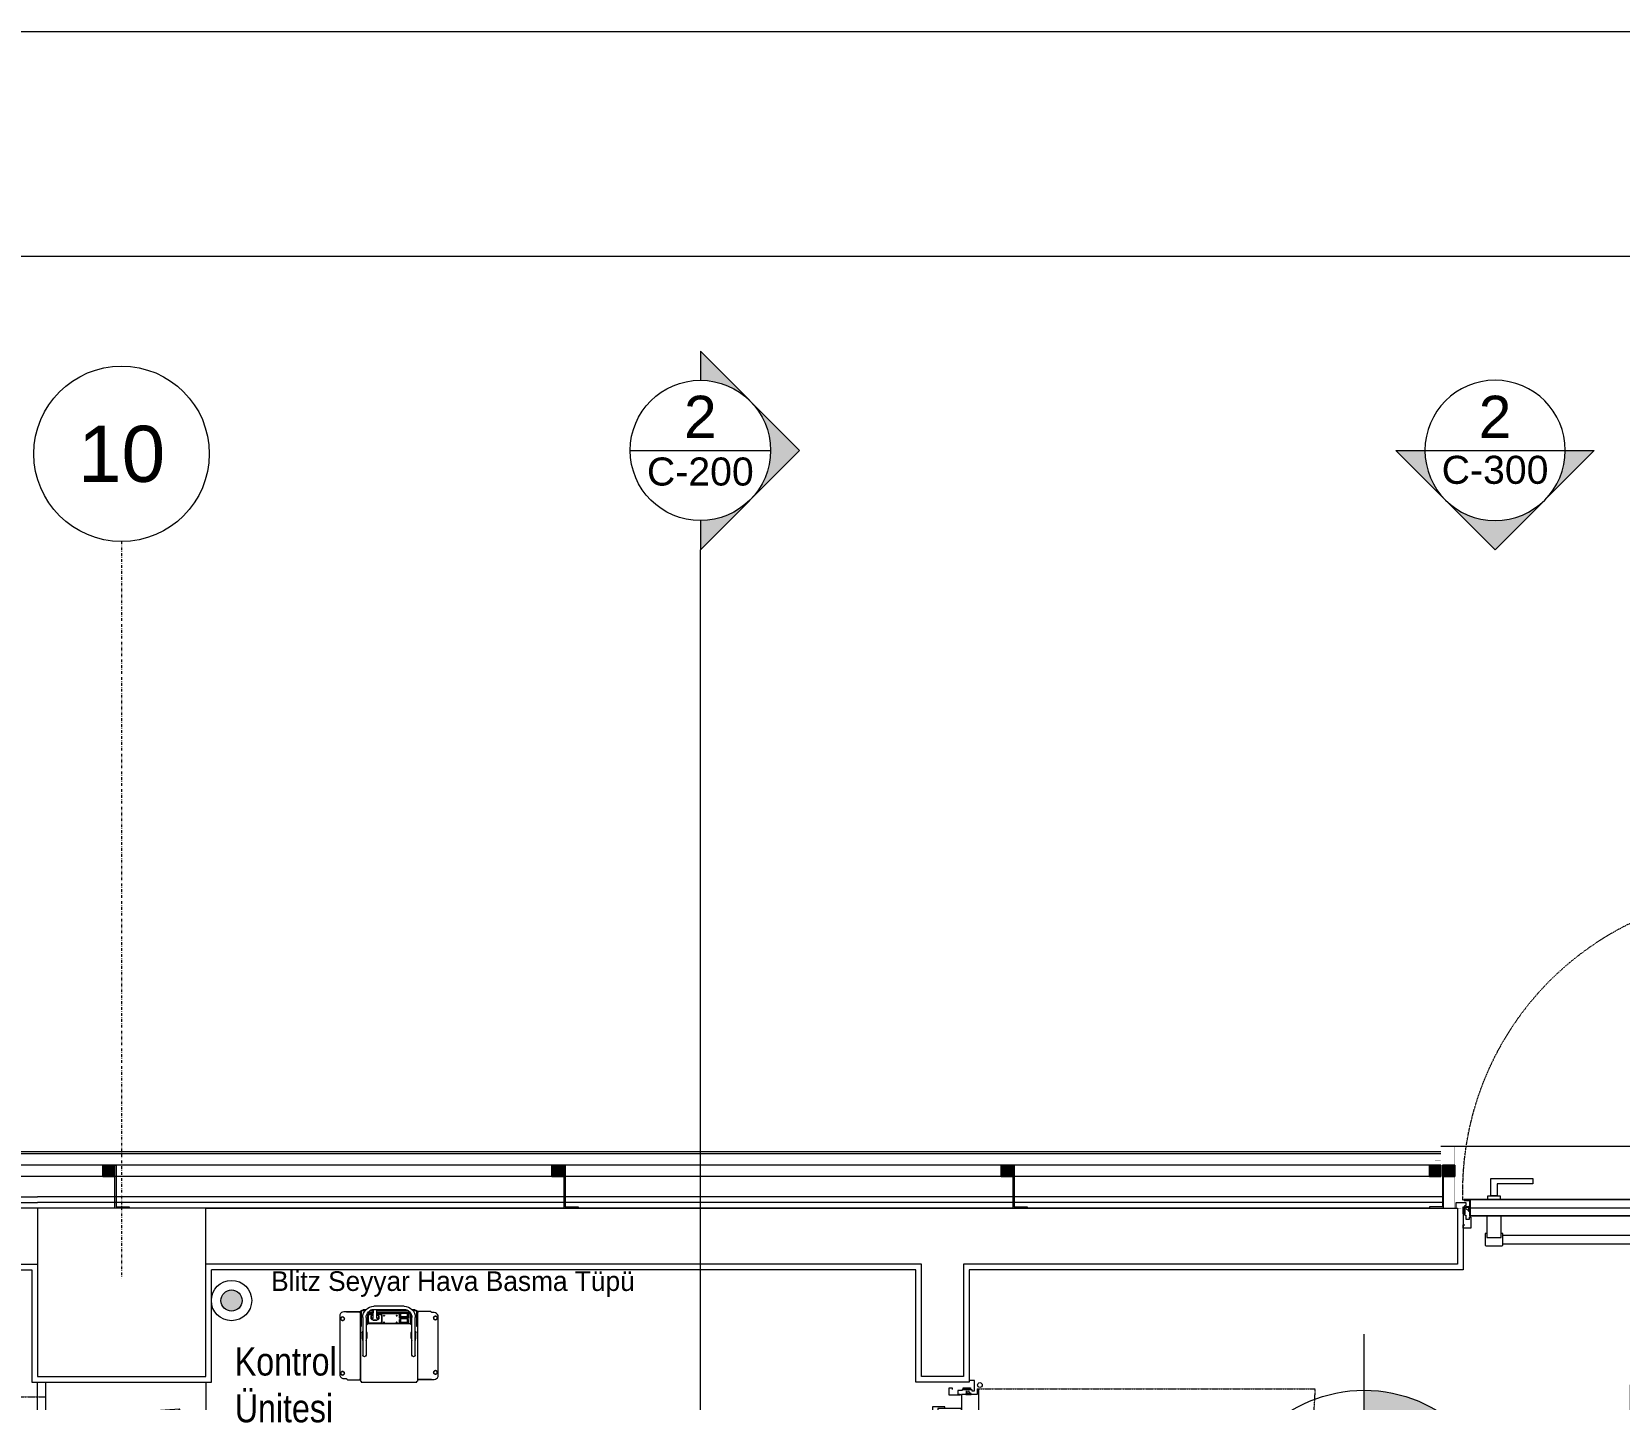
# Model space of a CAD drawing. Extents: x -9058 to 11890, y 0 to 8245.
# Drawn here: x 2473 to 3039, y 3718 to 4205 of the extents above; entities that cross this region are included whole.
import ezdxf
from ezdxf.enums import TextEntityAlignment as Align

# ---------------------------------------------------------------- set-up
doc = ezdxf.new("R2010")
doc.units = 0
doc.header["$MEASUREMENT"] = 0
for name, pattern in [('DASHDOT', [1, 0.5, -0.25, 0, -0.25]), ('DOT2', [0.125, 0, -0.125]), ('HIDDEN', [0.375, 0.25, -0.125])]:
    doc.linetypes.add(name, pattern=pattern)
doc.layers.get('0').update_dxf_attribs({"color": 9, "lineweight": 9})
for name, color, linetype, lineweight in [('00', 9, 'Continuous', 9), ('01', 9, 'Continuous', 9), ('06D', 9, 'Continuous', 9), ('10', 9, 'Continuous', 9), ('14', 9, 'Continuous', 9), ('20', 9, 'DOT2', 9), ('21', 9, 'Continuous', 9), ('21 @ 1 (1)', 9, 'Continuous', 9), ('21 @ 10 (1)', 9, 'Continuous', 9), ('21 @ 10 (2)', 9, 'Continuous', 9), ('21 @ 2 (1)', 9, 'Continuous', 9), ('21 @ 20', 9, 'Continuous', 9), ('21 @ 5 (1)', 9, 'Continuous', 9), ('21 @ 5 (2)', 9, 'Continuous', 9), ('24', 9, 'DASHDOT', 9), ('32-ekipman', 8, 'Continuous', 9), ('33', 9, 'BATTING', 9), ('40A', 9, 'Continuous', 9)]:
    doc.layers.add(name, color=color, linetype=linetype, lineweight=lineweight)
doc.styles.add('$0$Arial', font='arial.ttf', dxfattribs={"height": 2.5})
doc.styles.add('$1$Arial', font='arial.ttf', dxfattribs={"height": 2.5})
doc.styles.add('Arial', font='arial.ttf', dxfattribs={"height": 2.5})
doc.styles.add('MuuM_TEXT-STANDART', font='ARIALN.TTF')
doc.linetypes.add('BATTING', pattern='A,0.0001,-0.1,[134,ltypeshp.shx,S=0.1,R=0,X=-0.1,Y=0],-0.2,[134,ltypeshp.shx,S=0.1,R=180,X=0.1,Y=0],-0.1', length=0.4001)

# ---------------------------------------------------------------- blocks, each defined once
blk = doc.blocks.new('0a_elevationtarget-p')
h = blk.add_hatch(color=256)
h.paths.add_polyline_path([(2.5, 0, 0.414214), (0, 2.5), (0, 0)])
h.paths.add_polyline_path([(0, 0), (-2.5, 0, 0.414214), (0, -2.5)])
blk.add_line((0, -3.5), (0, 3.5))
blk.add_lwpolyline([(16.605, 0), (-4, 0)])
blk.add_circle((0, 0), 2.5)
at = {"layer": '40A'}
blk.add_lwpolyline([(-2.5, 0), (2.5, 0)], dxfattribs=at)
at = {"style": 'Arial'}
blk.add_attdef('BITMISKOT', text='', height=2, dxfattribs=at).set_placement((4.5, 0), align=Align.BOTTOM_LEFT)
blk.add_attdef('KABAKOT', text='', height=2, dxfattribs=at).set_placement((4.5, -0.592), align=Align.TOP_LEFT)
blk = doc.blocks.new('*U1863')
at = {"layer": '21 @ 1 (1)'}
blk.add_blockref('0a_elevationtarget-p', (2947.77, 3670.96), dxfattribs=at).add_auto_attribs({'BITMISKOT': 'BK +0.10', 'KABAKOT': 'KK -%%p0.00'})
at = {"layer": '21 @ 10 (1)', "xscale": 10, "yscale": 10, "zscale": 10}
blk.add_blockref('0a_elevationtarget-p', (2947.77, 3670.96), dxfattribs=at).add_auto_attribs({'BITMISKOT': 'BK +0.10', 'KABAKOT': 'KK -%%p0.00'})
at = {"layer": '21 @ 10 (2)', "xscale": 10, "yscale": 10, "zscale": 10}
blk.add_blockref('0a_elevationtarget-p', (2947.77, 3670.96), dxfattribs=at).add_auto_attribs({'BITMISKOT': 'BK +0.10', 'KABAKOT': 'KK -%%p0.00'})
at = {"layer": '21 @ 2 (1)', "xscale": 2, "yscale": 2, "zscale": 2}
blk.add_blockref('0a_elevationtarget-p', (2947.77, 3670.96), dxfattribs=at).add_auto_attribs({'BITMISKOT': 'BK +0.10', 'KABAKOT': 'KK -%%p0.00'})
at = {"layer": '21 @ 20', "xscale": 20, "yscale": 20, "zscale": 20}
blk.add_blockref('0a_elevationtarget-p', (2947.77, 3670.96), dxfattribs=at).add_auto_attribs({'BITMISKOT': 'BK +0.10', 'KABAKOT': 'KK -%%p0.00'})
at = {"layer": '21 @ 5 (1)', "xscale": 5, "yscale": 5, "zscale": 5}
blk.add_blockref('0a_elevationtarget-p', (2947.77, 3670.96), dxfattribs=at).add_auto_attribs({'BITMISKOT': 'BK +0.10', 'KABAKOT': 'KK -%%p0.00'})
at = {"layer": '21 @ 5 (2)', "xscale": 5, "yscale": 5, "zscale": 5}
blk.add_blockref('0a_elevationtarget-p', (2947.77, 3670.96), dxfattribs=at).add_auto_attribs({'BITMISKOT': 'BK +0.10', 'KABAKOT': 'KK -%%p0.00'})
blk = doc.blocks.new('p-s-profil')
at = {"layer": '10'}
blk.add_lwpolyline([(9, 15.3), (4.6, 15.3), (4.6, 0.4), (0, 0.4), (0, 0), (5, 0), (5, 14.9), (9, 14.9), (9, 15.3)], dxfattribs=at)
blk.add_lwpolyline([(9, 15.3), (4.6, 15.3), (4.6, 0.4), (0, 0.4), (0, 0), (5, 0), (5, 14.9), (9, 14.9), (9, 15.3)], dxfattribs=at)
blk = doc.blocks.new('p-kutu_profil_40x40')
h = blk.add_hatch(color=256)
h.dxf.hatch_style = 1
h.paths.add_polyline_path([(0, 0), (4, 0), (4, 4), (0, 4)])
h = blk.add_hatch(color=255)
h.dxf.hatch_style = 1
h.paths.add_polyline_path([(0, 0), (4, 0), (4, 4), (0, 4)])
blk.add_lwpolyline([(0, 0), (4, 0), (4, 4), (0, 4)], close=True)
at = {"layer": '10'}
for points in [[(0, 4), (4, 4), (4, 0), (0, 0)], [(0, 4), (4, 4), (4, 0), (0, 0)], [(0, 0), (4, 0), (4, 4), (0, 4)], [(0.3, 3.7), (3.7, 3.7), (3.7, 0.3), (0.3, 0.3)], [(0.3, 3.7), (3.7, 3.7), (3.7, 0.3), (0.3, 0.3)]]:
    blk.add_lwpolyline(points, close=True, dxfattribs=at)
blk = doc.blocks.new('p-mekanik_arackabul_eleman2')
for p, q in [((-24.75, 25.35), (-24.9, 25.35)), ((-24.9, 25.35), (-24.9, 20.32)), ((-24.75, 26.24), (-24.67, 26.74)), ((-24.75, 25.57), (-24.75, 26.24)), ((-24.75, 25.38), (-24.75, 25.57)), ((-24.72, 20.4), (-24.75, 25.38)), ((-24.75, 25.34), (-24.75, 20.4)), ((-23.25, 27.74), (-2.45, 27.75)), ((-22.86, 26.96), (-22.9, 26.74)), ((-21.64, 26.53), (-21.6, 26.74)), ((-3.46, 26.96), (-3.5, 26.75)), ((-2.24, 26.54), (-2.2, 26.75)), ((-0.95, 26.25), (-0.95, 25.43)), ((-0.95, 25.43), (-0.95, 25.34)), ((-0.5, 24.9), (-0.5, 20.4)), ((-25.4, 18.49), (-25.4, 19.45)), ((-25.1, 20.1), (-19.54, 20.1)), ((-25.1, 18.74), (-25.1, 20.1)), ((-25.1, 15.85), (-25.1, 16.99)), ((-24.8, 20.4), (0, 20.4)), ((-24.8, 20.4), (-24.8, 20.2)), ((-24.8, 20.2), (-19.54, 20.2)), ((-24.41, 17.3), (-24.41, 15.85)), ((-24.4, 20.45), (-0.9, 20.45)), ((-24.24, 17.3), (-24.24, 15.85)), ((-24.16, 17.45), (-24.16, 15.85)), ((-20.82, 17.8), (-24.14, 17.8)), ((-23.69, 15.95), (-23.69, 17.51)), ((-23.59, 17.6), (-20.68, 17.6)), ((-22.7, 19.55), (-9.31, 19.55)), ((-22.7, 18.35), (-9.3, 18.35)), ((-20.68, 12.8), (-20.68, 17.6)), ((-20.55, 3.1), (-20.55, 17.3)), ((-20.31, 18.24), (-20.31, 18.16)), ((-20.28, 17.99), (-20.25, 17.95)), ((-19.54, 20.1), (-19.54, 20.4)), ((-17.3, 19.75), (-15.4, 19.75)), ((-17.3, 18.15), (-15.4, 18.15)), ((-15.4, 19.55), (-15.4, 19.75)), ((-15.4, 19.75), (-14.5, 19.55)), ((-15.4, 18.15), (-15.4, 18.35)), ((-14.5, 18.35), (-15.4, 18.15)), ((0, 20.4), (0, 20.1)), ((0, 20.1), (0.3, 20.1)), ((0.3, 20.1), (0.3, 0.3)), ((-26.7, 4.85), (-26.7, 15.55)), ((-25.5, 4.85), (-25.5, 15.55)), ((-22.57, 14.55), (-25.5, 14.55)), ((-22.57, 15.85), (-25.47, 15.85)), ((-25.4, 15.85), (-25.4, 16.25)), ((-25.4, 4.15), (-25.4, 14.55)), ((-25.1, 3.41), (-25.1, 14.55)), ((-24.41, 14.55), (-24.41, 3.1)), ((-24.24, 14.55), (-24.24, 3.1)), ((-24.16, 14.55), (-24.16, 6.1)), ((-23.69, 12.89), (-23.69, 14.45)), ((-23.59, 12.8), (-20.68, 12.8)), ((-22.48, 16.6), (-22.98, 16.6)), ((-22.48, 13.8), (-22.98, 13.8)), ((-24.24, 6.06), (-24.24, 6.05)), ((-24.24, 3.65), (-24.24, 6.05)), ((-24.19, 6.1), (-22.95, 6.1)), ((-24.04, 6.49), (-24.04, 6.1)), ((-22.46, 6.5), (-24.03, 6.5)), ((-22.92, 3.65), (-22.92, 6.05)), ((-22.46, 6.5), (-22.46, 3.2)), ((-22.21, 6.06), (-22.21, 6.05)), ((-22.21, 3.65), (-22.21, 6.05)), ((-22.16, 6.1), (-20.92, 6.1)), ((-20.55, 6.5), (-22.01, 6.5)), ((-22.01, 6.49), (-22.01, 6.1)), ((-20.9, 3.65), (-20.9, 6.05)), ((-25.4, 0.95), (-25.4, 1.91)), ((-25.1, 0.3), (-25.1, 1.66)), ((-19.54, 0.3), (-25.1, 0.3)), ((-24.9, -4.5), (-24.9, 0.08)), ((-24.8, 0.2), (-19.54, 0.2)), ((-24.8, 0), (-24.8, 0.2)), ((-24.8, 0), (0, 0)), ((-24.19, 3.6), (-22.95, 3.6)), ((-24.16, 3.6), (-24.16, 2.95)), ((-24.14, 2.6), (-20.82, 2.6)), ((-23.98, 2.6), (-24.06, 2.62)), ((-24.04, 3.6), (-24.04, 3.21)), ((-22.46, 3.2), (-24.03, 3.2)), ((-9.3, 2.05), (-22.7, 2.05)), ((-9.3, 0.85), (-22.7, 0.85)), ((-22.16, 3.6), (-20.92, 3.6)), ((-22.01, 3.6), (-22.01, 3.21)), ((-20.55, 3.2), (-22.01, 3.2)), ((-20.31, 2.24), (-20.31, 2.16)), ((-19.54, 0), (-19.54, 0.3)), ((-15.4, 2.25), (-17.3, 2.25)), ((-15.4, 0.65), (-17.3, 0.65)), ((-15.4, 2.25), (-15.4, 2.05)), ((-15.4, 2.25), (-14.5, 2.05)), ((-15.4, 0.85), (-15.4, 0.65)), ((-14.5, 0.85), (-15.4, 0.65)), ((-0.5, -4.95), (-0.5, 0)), ((0.3, 0.3), (0, 0.3)), ((0, 0.3), (0, 0)), ((-24.45, -5.03), (-24.45, -4.94)), ((-24.45, -5.85), (-24.45, -5.03)), ((-0.9, -0.05), (-24.4, -0.05)), ((-0.68, -0.02), (-0.65, -4.98)), ((-0.65, -4.94), (-0.65, -0.02)), ((-0.65, -4.95), (-0.5, -4.95)), ((-0.65, -4.98), (-0.65, -5.17)), ((-0.65, -5.17), (-0.65, -5.84)), ((-23.16, -6.14), (-23.2, -6.35)), ((-2.15, -7.34), (-22.95, -7.35)), ((-21.94, -6.56), (-21.9, -6.35)), ((-3.76, -6.13), (-3.8, -6.34)), ((-2.54, -6.56), (-2.5, -6.34)), ((-0.65, -5.84), (-0.73, -6.34))]:
    blk.add_line(p, q)
for points in [[(-24.75, 25.31), (-24.72, 20.4, -0.082209), (-24.4, 20.45), (-24.4, 20.45), (-19.54, 20.45), (-19.54, 20.2), (-24.8, 20.2), (-24.8, 20.4), (-24.75, 25.34)], [(-25.1, 16.99), (-25.1, 15.85), (-24.41, 15.85), (-24.41, 17.3), (-24.39, 17.53), (-24.27, 17.76), (-24.14, 17.8), (-20.76, 17.8), (-20.62, 17.67), (-20.56, 17.45), (-20.55, 17.3), (-20.55, 3.1), (-20.57, 2.86), (-20.69, 2.64), (-20.82, 2.6), (-24.2, 2.6), (-24.34, 2.73), (-24.4, 2.95), (-24.41, 3.1), (-24.41, 14.55), (-25.1, 14.55), (-25.1, 3.41, 0.263265), (-22.7, 2.05), (-22.7, 2.05, -0.414214), (-25.5, 4.85), (-25.5, 15.55, -0.136106)], [(-17.83, 19.55, -0.182676), (-17.3, 19.75), (-17.3, 19.75), (-15.4, 19.75), (-14.5, 19.55)], [(-14.5, 0.85), (-15.4, 0.65), (-15.4, 0.85), (-17.83, 0.85, 0.182676), (-17.3, 0.65), (-17.3, 0.65, -0.182676), (-17.83, 0.85)], [(-0.65, -0.02), (-0.65, -4.91), (-0.68, -0.02, -0.056099), (-0.9, -0.05), (-0.9, -0.05, 0.063254)]]:
    blk.add_lwpolyline(points, format="xyb", close=True)
for points in [[(-24.67, 26.74), (-24.46, 27.12), (-24.13, 27.46), (-23.71, 27.67), (-23.25, 27.74)], [(-22.9, 26.74), (-22.87, 26.54), (-22.78, 26.36), (-22.63, 26.22), (-22.45, 26.13), (-22.25, 26.09), (-22.05, 26.13), (-21.87, 26.22), (-21.72, 26.36), (-21.64, 26.53)], [(-21.6, 26.74), (-21.63, 26.94), (-21.72, 27.13), (-21.87, 27.27), (-22.05, 27.36), (-22.25, 27.39), (-22.45, 27.36), (-22.63, 27.27), (-22.78, 27.13), (-22.86, 26.96)], [(-3.5, 26.75), (-3.47, 26.55), (-3.38, 26.37), (-3.23, 26.22), (-3.05, 26.13), (-2.85, 26.1), (-2.65, 26.13), (-2.47, 26.22), (-2.33, 26.37), (-2.24, 26.54)], [(-2.2, 26.75), (-2.23, 26.95), (-2.33, 27.13), (-2.47, 27.28), (-2.65, 27.37), (-2.85, 27.4), (-3.05, 27.37), (-3.23, 27.28), (-3.38, 27.13), (-3.46, 26.96)], [(-2.45, 27.75), (-1.99, 27.68), (-1.57, 27.46), (-1.24, 27.13), (-1.02, 26.71), (-0.95, 26.25)], [(-0.95, 25.34), (-0.81, 25.32), (-0.69, 25.26), (-0.59, 25.16), (-0.52, 25.04), (-0.5, 24.9)], [(-24.41, 17.3), (-24.4, 17.45), (-24.36, 17.59), (-24.3, 17.7), (-24.23, 17.78), (-24.14, 17.8)], [(-24.24, 17.3), (-24.23, 17.45), (-24.19, 17.59), (-24.13, 17.7)], [(-24.11, 17.73), (-24.14, 17.6), (-24.16, 17.45)], [(-24.13, 17.7), (-24.06, 17.78), (-23.98, 17.8)], [(-23.69, 17.51), (-23.68, 17.53), (-23.67, 17.56), (-23.65, 17.58), (-23.63, 17.6), (-23.59, 17.6)], [(-23.66, 17.4), (-23.68, 17.45), (-23.69, 17.5), (-23.69, 17.51)], [(-21.3, 17.4), (-21.26, 17.45), (-21.22, 17.5), (-21.18, 17.53), (-21.14, 17.56), (-21.1, 17.58), (-21.06, 17.6), (-21.02, 17.6)], [(-20.82, 17.8), (-20.74, 17.78), (-20.66, 17.7), (-20.6, 17.59), (-20.56, 17.45), (-20.55, 17.3)], [(-20.47, 18.35), (-20.49, 18.31), (-20.5, 18.2)], [(-20.5, 18.2), (-20.49, 18.09), (-20.45, 17.99), (-20.4, 17.92), (-20.34, 17.9)], [(-20.34, 17.9), (-20.28, 17.92), (-20.22, 17.99), (-20.19, 18.09), (-20.18, 18.2)], [(-20.3, 18.35), (-20.32, 18.31), (-20.33, 18.2)], [(-20.33, 18.2), (-20.32, 18.09), (-20.28, 17.99)], [(-20.29, 18.35), (-20.3, 18.31), (-20.31, 18.24)], [(-20.31, 18.16), (-20.3, 18.09), (-20.28, 18.02), (-20.25, 17.97), (-20.24, 17.96)], [(-20.18, 18.2), (-20.19, 18.31), (-20.2, 18.35)], [(-23.53, 16.15), (-23.58, 16.08), (-23.62, 16.01), (-23.68, 15.96), (-23.73, 15.91), (-23.79, 15.88), (-23.85, 15.86), (-23.9, 15.85)], [(-23.53, 14.25), (-23.58, 14.32), (-23.62, 14.39), (-23.68, 14.44), (-23.73, 14.49), (-23.79, 14.52), (-23.85, 14.54), (-23.9, 14.55)], [(-23.66, 13), (-23.68, 12.95), (-23.69, 12.9), (-23.69, 12.89)], [(-23.69, 12.89), (-23.68, 12.87), (-23.67, 12.84), (-23.65, 12.82), (-23.63, 12.8), (-23.59, 12.8)], [(-23.53, 16.15), (-23.46, 16.28), (-23.38, 16.39), (-23.28, 16.48), (-23.19, 16.55), (-23.09, 16.59), (-22.98, 16.6)], [(-22.98, 13.8), (-23.09, 13.81), (-23.19, 13.85), (-23.28, 13.92), (-23.38, 14.01), (-23.46, 14.12), (-23.53, 14.25)], [(-23.35, 12.08), (-23.36, 12.08), (-23.39, 12.06), (-23.4, 12.03), (-23.42, 11.99), (-23.42, 11.95)], [(-23.42, 11.95), (-23.42, 11.91), (-23.4, 11.87), (-23.39, 11.84), (-23.36, 11.82), (-23.35, 11.82)], [(-23.28, 11.95), (-23.29, 11.99), (-23.3, 12.03), (-23.32, 12.06), (-23.34, 12.08), (-23.35, 12.08)], [(-23.35, 11.82), (-23.34, 11.82), (-23.32, 11.84), (-23.3, 11.87), (-23.29, 11.91), (-23.28, 11.95)], [(-22.98, 16.6), (-22.88, 16.59), (-22.78, 16.55), (-22.68, 16.48), (-22.59, 16.39), (-22.51, 16.28), (-22.43, 16.15)], [(-22.43, 14.25), (-22.51, 14.12), (-22.59, 14.01), (-22.68, 13.92), (-22.78, 13.85), (-22.88, 13.81), (-22.98, 13.8)], [(-22.43, 16.15), (-22.41, 16.08), (-22.4, 16.01), (-22.41, 15.96), (-22.44, 15.91), (-22.47, 15.88), (-22.52, 15.86), (-22.57, 15.85)], [(-22.43, 14.25), (-22.41, 14.32), (-22.4, 14.39), (-22.41, 14.44), (-22.44, 14.49), (-22.47, 14.52), (-22.52, 14.54), (-22.57, 14.55)], [(-22.48, 16.6), (-22.36, 16.58), (-22.24, 16.53), (-22.14, 16.45), (-22.04, 16.33), (-21.95, 16.19), (-21.87, 16.02), (-21.81, 15.84), (-21.76, 15.63), (-21.74, 15.42)], [(-22.24, 13.87), (-22.36, 13.82), (-22.48, 13.8)], [(-21.74, 15.42), (-21.73, 15.2), (-21.74, 14.98), (-21.76, 14.77), (-21.81, 14.56), (-21.87, 14.38), (-21.95, 14.21), (-22.04, 14.07), (-22.14, 13.95), (-22.24, 13.87)], [(-21.3, 13), (-21.26, 12.95), (-21.22, 12.9), (-21.18, 12.87), (-21.14, 12.84), (-21.1, 12.82), (-21.06, 12.8), (-21.02, 12.8)], [(-20.94, 12.08), (-20.95, 12.08), (-20.97, 12.06), (-20.99, 12.03), (-21, 11.99), (-21.01, 11.95)], [(-21.01, 11.95), (-21, 11.91), (-20.99, 11.87), (-20.97, 11.84), (-20.95, 11.82), (-20.94, 11.82)], [(-20.87, 11.95), (-20.87, 11.99), (-20.88, 12.03), (-20.9, 12.06), (-20.93, 12.08), (-20.94, 12.08)], [(-20.94, 11.82), (-20.93, 11.82), (-20.9, 11.84), (-20.88, 11.87), (-20.87, 11.91), (-20.87, 11.95)], [(-24.19, 6.1), (-24.2, 6.1), (-24.21, 6.09), (-24.22, 6.08), (-24.23, 6.07), (-24.24, 6.06)], [(-24.03, 6.5), (-24.04, 6.5), (-24.04, 6.5), (-24.04, 6.49), (-24.04, 6.49)], [(-24.04, 6.49), (-24.04, 6.49), (-24.04, 6.48)], [(-23.35, 7.58), (-23.36, 7.58), (-23.39, 7.56), (-23.4, 7.53), (-23.42, 7.49), (-23.42, 7.45)], [(-23.42, 7.45), (-23.42, 7.41), (-23.4, 7.37), (-23.39, 7.34), (-23.36, 7.32), (-23.35, 7.32)], [(-23.28, 7.45), (-23.29, 7.49), (-23.3, 7.53), (-23.32, 7.56), (-23.34, 7.58), (-23.35, 7.58)], [(-23.35, 7.32), (-23.34, 7.32), (-23.32, 7.34), (-23.3, 7.37), (-23.29, 7.41), (-23.28, 7.45)], [(-22.95, 6.1), (-22.94, 6.1), (-22.93, 6.09), (-22.93, 6.08), (-22.92, 6.07), (-22.92, 6.05)], [(-22.69, 6.5), (-22.7, 6.5), (-22.7, 6.5), (-22.71, 6.49), (-22.72, 6.49), (-22.72, 6.48)], [(-22.16, 6.1), (-22.17, 6.1), (-22.19, 6.09), (-22.2, 6.08), (-22.21, 6.07), (-22.21, 6.06)], [(-22.01, 6.5), (-22.01, 6.5), (-22.01, 6.5), (-22.01, 6.49), (-22.01, 6.49)], [(-22.01, 6.49), (-22.01, 6.49), (-22.01, 6.48)], [(-20.94, 7.58), (-20.95, 7.58), (-20.97, 7.56), (-20.99, 7.53), (-21, 7.49), (-21.01, 7.45)], [(-21.01, 7.45), (-21, 7.41), (-20.99, 7.37), (-20.97, 7.34), (-20.95, 7.32), (-20.94, 7.32)], [(-20.87, 7.45), (-20.87, 7.49), (-20.88, 7.53), (-20.9, 7.56), (-20.93, 7.58), (-20.94, 7.58)], [(-20.94, 7.32), (-20.93, 7.32), (-20.9, 7.34), (-20.88, 7.37), (-20.87, 7.41), (-20.87, 7.45)], [(-20.92, 6.1), (-20.91, 6.1), (-20.91, 6.09), (-20.9, 6.08), (-20.9, 6.07), (-20.9, 6.05)], [(-20.66, 6.5), (-20.67, 6.5), (-20.68, 6.5), (-20.68, 6.49), (-20.69, 6.49), (-20.69, 6.48)], [(-24.14, 2.6), (-24.23, 2.62), (-24.3, 2.7), (-24.36, 2.81), (-24.4, 2.95), (-24.41, 3.1)], [(-24.19, 3.6), (-24.2, 3.6), (-24.21, 3.61), (-24.22, 3.62), (-24.23, 3.63), (-24.24, 3.64), (-24.24, 3.65)], [(-24.06, 2.62), (-24.13, 2.7), (-24.19, 2.81), (-24.23, 2.95), (-24.24, 3.1)], [(-24.16, 2.95), (-24.14, 2.8), (-24.11, 2.67)], [(-24.04, 3.21), (-24.04, 3.21), (-24.04, 3.22)], [(-24.03, 3.2), (-24.04, 3.2), (-24.04, 3.2), (-24.04, 3.21), (-24.04, 3.21)], [(-22.92, 3.65), (-22.92, 3.63), (-22.93, 3.62), (-22.93, 3.61), (-22.94, 3.6), (-22.95, 3.6)], [(-22.69, 3.2), (-22.7, 3.2), (-22.7, 3.2), (-22.71, 3.21), (-22.72, 3.21), (-22.72, 3.22)], [(-22.16, 3.6), (-22.17, 3.6), (-22.19, 3.61), (-22.2, 3.62), (-22.21, 3.63), (-22.21, 3.64), (-22.21, 3.65)], [(-22.01, 3.21), (-22.01, 3.21), (-22.01, 3.22)], [(-22.01, 3.2), (-22.01, 3.2), (-22.01, 3.2), (-22.01, 3.21), (-22.01, 3.21)], [(-20.9, 3.65), (-20.9, 3.63), (-20.9, 3.62), (-20.91, 3.61), (-20.91, 3.6), (-20.92, 3.6)], [(-20.55, 3.1), (-20.56, 2.95), (-20.6, 2.81), (-20.66, 2.7), (-20.74, 2.62), (-20.82, 2.6)], [(-20.66, 3.2), (-20.67, 3.2), (-20.68, 3.2), (-20.68, 3.21), (-20.69, 3.21), (-20.69, 3.22)], [(-20.34, 2.5), (-20.4, 2.48), (-20.45, 2.41), (-20.49, 2.31), (-20.5, 2.2)], [(-20.5, 2.2), (-20.49, 2.09), (-20.47, 2.05)], [(-20.18, 2.2), (-20.19, 2.31), (-20.22, 2.41), (-20.28, 2.48), (-20.34, 2.5)], [(-20.25, 2.45), (-20.28, 2.41), (-20.32, 2.31), (-20.33, 2.2)], [(-20.33, 2.2), (-20.32, 2.09), (-20.3, 2.05)], [(-20.24, 2.44), (-20.25, 2.43), (-20.28, 2.38), (-20.3, 2.31), (-20.31, 2.24)], [(-20.31, 2.16), (-20.3, 2.09), (-20.29, 2.05)], [(-20.2, 2.05), (-20.19, 2.09), (-20.18, 2.2)], [(-24.45, -4.94), (-24.59, -4.92), (-24.71, -4.86), (-24.81, -4.76), (-24.88, -4.64), (-24.9, -4.5)], [(-22.95, -7.35), (-23.41, -7.28), (-23.83, -7.06), (-24.16, -6.73), (-24.38, -6.31), (-24.45, -5.85)], [(-23.2, -6.35), (-23.17, -6.55), (-23.08, -6.73), (-22.93, -6.88), (-22.75, -6.97), (-22.55, -7), (-22.35, -6.97), (-22.17, -6.88), (-22.02, -6.73), (-21.94, -6.56)], [(-21.9, -6.35), (-21.93, -6.15), (-22.02, -5.97), (-22.17, -5.82), (-22.35, -5.73), (-22.55, -5.7), (-22.75, -5.73), (-22.93, -5.82), (-23.08, -5.97), (-23.16, -6.14)], [(-3.8, -6.34), (-3.77, -6.54), (-3.67, -6.73), (-3.53, -6.87), (-3.35, -6.96), (-3.15, -6.99), (-2.95, -6.96), (-2.77, -6.87), (-2.62, -6.73), (-2.54, -6.56)], [(-2.5, -6.34), (-2.53, -6.14), (-2.62, -5.96), (-2.77, -5.82), (-2.95, -5.73), (-3.15, -5.69), (-3.35, -5.73), (-3.53, -5.82), (-3.67, -5.96), (-3.76, -6.13)], [(-0.73, -6.34), (-0.94, -6.72), (-1.27, -7.06), (-1.69, -7.27), (-2.15, -7.34)]]:
    blk.add_lwpolyline(points)
for points in [[(-22.86, 26.96), (-22.78, 27.13), (-22.63, 27.27), (-22.45, 27.36), (-22.25, 27.39), (-22.05, 27.36), (-21.87, 27.27), (-21.72, 27.13), (-21.63, 26.94), (-21.6, 26.74), (-21.64, 26.53), (-21.72, 26.36), (-21.87, 26.22), (-22.05, 26.13), (-22.25, 26.09), (-22.45, 26.13), (-22.63, 26.22), (-22.78, 26.36), (-22.87, 26.54), (-22.9, 26.74)], [(-3.5, 26.75), (-3.46, 26.96), (-3.38, 27.13), (-3.23, 27.28), (-3.05, 27.37), (-2.85, 27.4), (-2.65, 27.37), (-2.47, 27.28), (-2.33, 27.13), (-2.23, 26.95), (-2.2, 26.75), (-2.24, 26.54), (-2.33, 26.37), (-2.47, 26.22), (-2.65, 26.13), (-2.85, 26.1), (-3.05, 26.13), (-3.23, 26.22), (-3.38, 26.37), (-3.47, 26.55)], [(-24.06, 17.78), (-24.13, 17.7), (-24.22, 17.53), (-24.23, 17.45), (-24.17, 17.67), (-24.11, 17.73), (-24.1, 17.77), (-24.1, 17.76)], [(-23.59, 17.6), (-20.68, 17.6), (-20.68, 12.8), (-23.68, 12.8), (-23.69, 12.92), (-23.69, 12.93), (-23.69, 14.45), (-23.73, 14.49), (-23.82, 14.54), (-23.85, 14.54), (-23.73, 14.5), (-23.6, 14.36), (-23.53, 14.25), (-23.46, 14.12), (-23.38, 14.01), (-23.28, 13.92), (-23.19, 13.85), (-23.09, 13.81), (-22.98, 13.8), (-22.88, 13.81), (-22.78, 13.85), (-22.68, 13.92), (-22.59, 14.01), (-22.51, 14.12), (-22.43, 14.25), (-22.41, 14.32), (-22.4, 14.39), (-22.41, 14.44), (-22.46, 14.54), (-22.52, 14.54), (-22.42, 14.5), (-22.39, 14.36), (-22.43, 14.25), (-22.54, 14.05), (-22.73, 13.87), (-22.91, 13.8), (-22.48, 13.8), (-22.36, 13.82), (-22.24, 13.87), (-22.14, 13.95), (-22.04, 14.07), (-21.95, 14.21), (-21.87, 14.38), (-21.81, 14.56), (-21.76, 14.77), (-21.74, 14.98), (-21.73, 15.2), (-21.74, 15.42), (-21.76, 15.63), (-21.81, 15.84), (-21.87, 16.02), (-21.95, 16.19), (-22.04, 16.33), (-22.14, 16.45), (-22.24, 16.53), (-22.36, 16.58), (-22.48, 16.6), (-22.91, 16.6), (-22.73, 16.53), (-22.54, 16.35), (-22.41, 16.11), (-22.39, 15.95), (-22.44, 15.91), (-22.41, 15.96), (-22.4, 16.01), (-22.41, 16.08), (-22.43, 16.15), (-22.51, 16.28), (-22.59, 16.39), (-22.68, 16.48), (-22.78, 16.55), (-22.88, 16.59), (-22.98, 16.6), (-23.09, 16.59), (-23.19, 16.55), (-23.28, 16.48), (-23.38, 16.39), (-23.46, 16.28), (-23.53, 16.15), (-23.6, 16.04), (-23.73, 15.9), (-23.79, 15.88), (-23.73, 15.91), (-23.69, 15.95), (-23.69, 17.59)], [(-21.14, 17.56), (-21.18, 17.53), (-21.25, 17.48), (-21.26, 17.45), (-21.19, 17.54)], [(-20.31, 18.24), (-20.31, 18.16), (-20.3, 18.09), (-20.28, 18.02), (-20.25, 17.97), (-20.24, 17.96), (-20.22, 17.99), (-20.19, 18.09), (-20.17, 18.26), (-20.19, 18.31), (-20.17, 18.14), (-20.24, 17.94), (-20.37, 17.89), (-20.48, 18.02), (-20.49, 18.09), (-20.45, 17.99), (-20.4, 17.92), (-20.34, 17.9), (-20.28, 17.92), (-20.26, 17.94), (-20.34, 18.14), (-20.32, 18.31), (-20.29, 18.38)], [(-20.47, 18.35), (-20.48, 18.35), (-20.49, 18.31)], [(-23.26, 11.98), (-23.3, 11.87), (-23.35, 11.78), (-23.44, 11.92), (-23.4, 12.03), (-23.35, 12.12)], [(-21.22, 12.9), (-21.14, 12.83), (-21.1, 12.82), (-21.19, 12.86)], [(-20.94, 11.78), (-21.03, 11.92), (-20.99, 12.03), (-20.94, 12.12), (-20.85, 11.98), (-20.88, 11.87)], [(-24.24, 3.6), (-24.24, 3.6), (-24.24, 3.65), (-24.24, 3.64), (-24.23, 3.63), (-24.22, 3.62), (-24.21, 3.61), (-24.2, 3.6), (-24.19, 3.6), (-22.95, 3.6), (-22.94, 3.6), (-22.93, 3.61), (-22.93, 3.62), (-22.92, 3.64), (-22.92, 3.65), (-22.93, 3.6), (-24.04, 3.6), (-24.04, 3.21), (-24.04, 3.2), (-24.04, 3.2), (-24.03, 3.2), (-22.46, 3.2), (-22.46, 6.5), (-24.03, 6.5), (-24.04, 6.5), (-24.04, 6.49), (-24.04, 6.49), (-24.04, 6.5), (-22.46, 6.5), (-22.46, 3.2), (-24.04, 3.2), (-24.04, 3.6), (-24.16, 3.6), (-24.16, 3.56), (-24.24, 3.63)], [(-24.16, 6.1), (-24.16, 6.14), (-24.2, 6.1)], [(-23.26, 7.48), (-23.3, 7.37), (-23.35, 7.28), (-23.44, 7.42), (-23.4, 7.53), (-23.35, 7.62)], [(-22.01, 6.5), (-22.01, 6.5), (-22.01, 6.5), (-22.01, 6.49), (-22.01, 6.49), (-22.01, 6.1), (-20.9, 6.1), (-20.9, 3.6), (-22.01, 3.6), (-22.01, 3.21), (-22.01, 3.2), (-22.01, 3.2), (-22.01, 3.2), (-22.01, 3.2), (-22.01, 3.6), (-22.21, 3.6), (-22.21, 6.1), (-22.01, 6.1), (-22.01, 6.49), (-22.01, 6.5)], [(-20.85, 7.48), (-20.88, 7.37), (-20.94, 7.28), (-21.03, 7.42), (-20.99, 7.53), (-20.94, 7.62)], [(-24.1, 2.64), (-24.06, 2.62), (-24.11, 2.67)], [(-20.4, 2.48), (-20.45, 2.41), (-20.49, 2.31), (-20.5, 2.14), (-20.49, 2.09), (-20.5, 2.26), (-20.43, 2.46)], [(-20.24, 2.44), (-20.25, 2.45), (-20.26, 2.44), (-20.28, 2.38)], [(-22.55, -5.7), (-22.35, -5.73), (-22.17, -5.82), (-22.02, -5.97), (-21.93, -6.15), (-21.9, -6.35), (-21.94, -6.56), (-22.02, -6.73), (-22.17, -6.88), (-22.35, -6.97), (-22.55, -7), (-22.75, -6.97), (-22.93, -6.88), (-23.08, -6.73), (-23.17, -6.55), (-23.2, -6.35), (-23.16, -6.14), (-23.08, -5.97), (-22.93, -5.82), (-22.75, -5.73)], [(-3.53, -5.82), (-3.35, -5.73), (-3.15, -5.69), (-2.95, -5.73), (-2.77, -5.82), (-2.62, -5.96), (-2.53, -6.14), (-2.5, -6.34), (-2.54, -6.56), (-2.62, -6.73), (-2.77, -6.87), (-2.95, -6.96), (-3.15, -6.99), (-3.35, -6.96), (-3.53, -6.87), (-3.67, -6.73), (-3.77, -6.54), (-3.8, -6.34), (-3.76, -6.13), (-3.67, -5.96)]]:
    blk.add_lwpolyline(points, close=True)
for centre, radius, start, end in [((-22.7, 15.55), 4, 90, 180), ((-22.7, 15.55), 2.8, 90, 180), ((-24.4, 19.45), 1, 113.7864, 180), ((-24.4, 19.45), 1, 90, 107.3759), ((-17.3, 18.95), 0.8, 90, 131.3797), ((-17.3, 18.95), 0.8, 228.5483, 270), ((-9.3, 18.95), 0.6, 270, 90), ((-0.9, 19.45), 1, 72.6241, 90), ((-22.7, 4.85), 4, 180, 270), ((-22.7, 4.85), 2.8, 180, 270), ((-24.4, 0.95), 1, 180, 246.2136), ((-17.3, 1.45), 0.8, 90, 131.4517), ((-17.3, 1.45), 0.8, 228.5483, 270), ((-9.3, 1.45), 0.6, 270, 90), ((-24.4, 0.95), 1, 252.6241, 270), ((-0.9, 0.95), 1, 270, 287.3759)]:
    blk.add_arc(centre, radius, start, end)
blk = doc.blocks.new('A$C44297C4A')
at = {"linetype": 'Continuous', "lineweight": 0}
for p, q in [((0, 42.13), (38.62, 52.58)), ((43.5, 38.36), (38.62, 52.58)), ((2.95, 27.39), (0, 42.14)), ((2.95, 27.39), (43.5, 38.36)), ((35.33, 34.08), (42.12, 8.98)), ((43.5, 38.36), (45.54, 7.83)), ((17.96, 29.38), (24.74, 4.28)), ((23.75, 30.94), (30.53, 5.85)), ((29.54, 32.51), (36.32, 7.41)), ((2.95, 27.39), (16.58, 0)), ((12.16, 27.81), (18.95, 2.71)), ((16.23, 0.08), (45.19, 7.91)), ((16.58, 0), (45.54, 7.83))]:
    blk.add_line(p, q, dxfattribs=at)
blk = doc.blocks.new('p-mekanik_arackabul_ekran3')
for p, q in [((0, 0), (0, 60)), ((0, 60), (60, 60)), ((57, 60), (57, 0)), ((60, 60), (60, 0)), ((60, 0), (0, 0))]:
    blk.add_line(p, q)
at = {"rotation": 270}
blk.add_blockref('A$C44297C4A', (1.53, 55.12), dxfattribs=at)
blk = doc.blocks.new('p-mek-zemin')
h = blk.add_hatch(color=256)
edge = h.paths.add_edge_path()
edge.add_arc((-62858.2, -54013.3), 37.7, 0, 360)
blk.add_lwpolyline([(-62950, -54903.8), (-63550, -54903.8), (-63550, -54303.8), (-62950, -54303.8)], close=True)
for radius in [71.8, 37.7]:
    blk.add_circle((-62858.2, -54013.3), radius)
at = {"layer": '20', "linetype": 'HIDDEN', "lineweight": 0, "ltscale": 0.5}
blk.add_line((-67180.4, -54356.2), (-63520, -54356.2), dxfattribs=at)
at = {"yscale": 10, "zscale": 10}
for name, p, xscale, rotation in [('p-mekanik_arackabul_eleman2', (-62195.1, -54300.8), -10, 90), ('p-mekanik_arackabul_ekran3', (-62950, -54303.8), 10, 180)]:
    blk.add_blockref(name, p, dxfattribs=dict(at, xscale=xscale, rotation=rotation))
at = {"layer": '21', "width": 4098.824, "attachment_point": 1, "style": 'MuuM_TEXT-STANDART'}
for s, insert, char_height in [('{\\fCentury Gothic|b0|i0|c162|p34;Blitz \\fCentury Gothic|b0|i0|c0|p34;Seyyar Hava Basma Tüpü}', (-62717, -53909.1), 70), ('Kontrol \\PÜnitesi', (-62846.5, -54180.4), 100)]:
    blk.add_mtext(s, dxfattribs=dict(at, insert=insert, char_height=char_height))
blk = doc.blocks.new('$0$0_exteriorelevation2')
h = blk.add_hatch(color=256)
edge = h.paths.add_edge_path()
edge.add_arc((0, 0), 5, 45, 90)
edge.add_line((0, 5), (0, 7.07))
edge.add_line((0, 7.07), (3.54, 3.54))
edge = h.paths.add_edge_path()
edge.add_line((0, -5), (0, -7.07))
edge.add_line((0, -7.07), (3.54, -3.54))
edge.add_arc((0, 0), 5, 270, 315, ccw=False)
h.paths.add_polyline_path([(3.79, 3.28), (7.07, 0), (3.54, -3.54), (3.77, -3.29), (3.92, -3.11), (4.03, -2.96), (4.19, -2.73), (4.41, -2.36), (4.51, -2.15), (4.59, -1.99), (4.66, -1.81), (4.75, -1.55), (4.83, -1.3), (4.89, -1.03), (4.93, -0.84), (4.97, -0.5), (5, -0.18), (5, 0.07), (4.99, 0.36), (4.96, 0.6), (4.91, 0.94), (4.86, 1.16), (4.82, 1.32), (4.77, 1.51), (4.69, 1.75), (4.58, 2), (4.47, 2.25), (4.36, 2.45), (4.26, 2.62), (4.13, 2.82), (3.97, 3.03), (3.84, 3.2), (3.69, 3.37), (3.55, 3.52)])
for points in [[(0, -7.07), (7.07, 0), (0, 7.07), (0, 5)], [(0, -7.07), (7.07, 0), (0, 7.07), (0, 5)], [(-5, 0), (5, 0)], [(0, -5), (0, -7.07)], [(0, -5), (0, -7.07)]]:
    blk.add_lwpolyline(points)
blk.add_circle((0, 0), 5)
at = {"style": '$0$Arial'}
blk.add_attdef('KESITADI', text='', height=3, dxfattribs=at).set_placement((0, 0), align=Align.BOTTOM_CENTER)
blk.add_attdef('PAFTAADI', text='', height=2, dxfattribs=at).set_placement((0, -0.5), align=Align.TOP_CENTER)
blk = doc.blocks.new('p-yn_sackasa')
at = {"layer": '10'}
for points in [[(0.6, 3), (1, 3), (1, 4.5), (2.3, 4.5), (2.3, 3.7), (2.7, 3.7), (2.7, 7.6), (0, 7.6), (0, 6.5), (0.6, 6.5)], [(0.6, 3), (0.6, -0.4), (1.1, -0.4), (1.1, -1.4), (-2.6, -1.4), (-2.6, 0.5), (-2, 0.5)], [(0, 0), (0.6, 0), (0.6, 2.6), (0, 2.6), (0, 0)], [(0.3, 2.6), (0.3, 0)]]:
    blk.add_lwpolyline(points, dxfattribs=at)
blk = doc.blocks.new('K-YN-011')
at = {"layer": '06D'}
for points in [[(8.4, 9.2), (7.77, 9.2), (7.77, 13.7)], [(7.77, 13.7), (14.02, 13.7)], [(14.02, 13.7), (14.02, 9.2), (13.4, 9.2)], [(104.98, 13.57), (104.98, 9.2), (105.6, 9.2)], [(111.23, 13.57), (104.98, 13.57)], [(110.6, 9.2), (111.23, 9.2), (111.23, 13.57)], [(8.75, -2.8), (8.75, -4.05), (13.15, -4.05), (13.15, -2.8), (8.75, -2.8)], [(9.82, -4.05), (9.82, -10.42), (25.07, -10.42), (25.07, -8.55), (12.07, -8.55), (12.07, -8.55), (12.07, -4.05), (9.82, -4.05)]]:
    blk.add_lwpolyline(points, dxfattribs=at)
for points in [[(8.4, 11.7), (13.4, 11.7), (13.4, 3.2), (8.4, 3.2)], [(104.98, 12.95), (14.02, 12.95), (14.02, 9.95), (104.98, 9.95)], [(110.6, 11.7), (105.6, 11.7), (105.6, 3.2), (110.6, 3.2)]]:
    blk.add_lwpolyline(points, close=True, dxfattribs=at)
at = {"layer": '10', "ltscale": 10}
for p, q in [((1.15, 0.61), (2.15, 1.26)), ((1.15, 0.61), (2.15, 1.26)), ((2.15, 0.21), (1.15, 0.21)), ((2.15, 0.21), (1.15, 0.21)), ((2.15, 0.01), (1.15, 0.01)), ((2.15, 0.01), (1.15, 0.01)), ((2.15, 1.69), (2.15, 1.26)), ((2.45, 1.69), (2.15, 1.69)), ((2.15, 1.69), (2.15, 1.26)), ((2.45, 1.69), (2.15, 1.69)), ((2.15, 1.26), (2.15, -0.24)), ((2.15, 1.26), (2.15, -0.24)), ((115.6, 3.2), (2.4, 3.2)), ((2.45, -2.3), (2.4, 3.2)), ((2.45, -0.24), (2.45, 1.69)), ((115.6, -2.3), (115.6, 3.2)), ((115.6, 1.69), (115.6, 0.19)), ((115.9, 1.69), (115.6, 1.69)), ((115.6, 0.19), (115.6, -0.24)), ((115.9, 0.19), (115.9, 1.69)), ((115.9, 1.44), (116.9, 1.44)), ((115.9, 1.24), (116.9, 1.24)), ((116.9, 0.84), (115.9, 0.19)), ((115.9, -0.24), (115.9, 0.19)), ((0.4, -2.3), (2.45, -2.3)), ((117.6, -2.8), (0.4, -2.8)), ((2.15, -0.24), (2.45, -0.24)), ((2.15, -0.24), (2.45, -0.24)), ((115.6, -0.24), (115.9, -0.24)), ((117.6, -2.3), (115.6, -2.3))]:
    blk.add_line(p, q, dxfattribs=at)
at = {"layer": '10'}
for points in [[(0.4, -2.8), (0.4, -2.3)], [(117.6, -2.3), (117.6, -2.8)]]:
    blk.add_lwpolyline(points, dxfattribs=at)
at = {"layer": '10', "ltscale": 10}
blk.add_circle((118.95, -3.31), 0.843, dxfattribs=at)
blk.add_circle((118.95, -3.31), 0.843, dxfattribs=at)
at = {"layer": '20', "ltscale": 0.2}
blk.add_lwpolyline([(117.6, -2.8), (117.6, -122.8, -0.406805), (0.4, -2.8, 1)], format="xyb", dxfattribs=at)
blk.add_blockref('p-yn_sackasa', (0, 0))
at = {"xscale": -1}
blk.add_blockref('p-yn_sackasa', (118, 0), dxfattribs=at)
blk = doc.blocks.new('K-YN-013')
at = {"layer": '06D'}
for points in [[(22.5, 9.56), (21.87, 9.56), (21.87, 13.56, -0.414214), (22.25, 13.93), (27.75, 13.93, -0.414214), (28.12, 13.56), (28.12, 9.56), (27.5, 9.56)], [(111.5, 9.56), (112.12, 9.56), (112.12, 13.56, 0.414214), (111.75, 13.93), (106.25, 13.93, 0.414214), (105.87, 13.56), (105.87, 9.56), (106.5, 9.56)]]:
    blk.add_lwpolyline(points, format="xyb", dxfattribs=at)
for points in [[(105.87, 13.31), (28.12, 13.31), (28.12, 10.18), (105.87, 10.18)], [(111.5, 12.06), (106.5, 12.06), (106.5, 3.44), (111.5, 3.44)], [(22.5, 10.94), (27.5, 10.94), (27.5, 3.44), (22.5, 3.44)]]:
    blk.add_lwpolyline(points, close=True, dxfattribs=at)
for points in [[(22.8, -2.56), (22.8, -3.81), (27.2, -3.81), (27.2, -2.56), (22.8, -2.56)], [(23.87, -3.81), (23.87, -10.06), (38.87, -10.06), (38.87, -8.19), (26.12, -8.19), (26.12, -8.19), (26.12, -3.81), (23.87, -3.81)]]:
    blk.add_lwpolyline(points, dxfattribs=at)
at = {"layer": '10', "ltscale": 10}
for p, q in [((15, 0.68), (16, 1.33)), ((15, 0.68), (16, 1.33)), ((16, 0.28), (15, 0.28)), ((16, 0.28), (15, 0.28)), ((16, 0.08), (15, 0.08)), ((16, 0.08), (15, 0.08)), ((16, 1.76), (16, 1.33)), ((16.3, 1.76), (16, 1.76)), ((16, 1.76), (16, 1.33)), ((16.3, 1.76), (16, 1.76)), ((16, 1.33), (16, -0.17)), ((16, 1.33), (16, -0.17)), ((16.3, -2.19), (16.3, 3.34)), ((16.3, 1.33), (16.3, 1.76)), ((16.3, 1.33), (16.3, 1.76)), ((16.3, -0.17), (16.3, 1.33)), ((16.3, -0.17), (16.3, 1.33)), ((117.6, 3.44), (16.4, 3.44)), ((117.5, 3.29), (16.45, 3.29)), ((16.45, -2.29), (16.45, 3.29)), ((117.55, -2.29), (117.55, 3.24)), ((117.7, -2.19), (117.7, 3.34)), ((117.7, 1.76), (117.7, 0.26)), ((118, 1.76), (117.7, 1.76)), ((117.7, 0.26), (117.7, -0.17)), ((118, 0.26), (118, 1.76)), ((118, 1.51), (119, 1.51)), ((118, 1.31), (119, 1.31)), ((119, 0.91), (118, 0.26)), ((118, -0.17), (118, 0.26)), ((14.3, -2.46), (14.3, -2.34)), ((14.4, -2.24), (16.25, -2.24)), ((119.6, -2.56), (14.4, -2.56)), ((14.45, -2.41), (14.45, -2.39)), ((14.45, -2.39), (16.35, -2.39)), ((119.54, -2.41), (14.45, -2.41)), ((16, -0.17), (16.3, -0.17)), ((16, -0.17), (16.3, -0.17)), ((119.54, -2.39), (117.65, -2.39)), ((117.7, -0.17), (118, -0.17)), ((119.6, -2.24), (117.75, -2.24)), ((119.55, -2.41), (119.55, -2.39)), ((119.7, -2.46), (119.7, -2.34)), ((120.84, -2), (120.84, -2.43)), ((120.84, -2), (120.84, -2.43)), ((121.05, -2), (121.05, -2.43)), ((121.05, -2), (121.05, -2.43)), ((121.22, -2.16), (121.05, -2.16)), ((121.22, -2.16), (121.05, -2.16)), ((121.22, -2.16), (121.22, -2.29)), ((121.22, -2.16), (121.22, -2.29)), ((121.6, -2.73), (121.73, -2.62)), ((121.6, -2.73), (121.73, -2.62))]:
    blk.add_line(p, q, dxfattribs=at)
blk.add_circle((120.95, -3.26), 0.843, dxfattribs=at)
blk.add_circle((120.95, -3.26), 0.843, dxfattribs=at)
for centre, radius, start, end in [((16.44, 3.3), 0.141, 104.9271, 165.0729), ((117.5, 3.24), 0.05, 0, 90), ((117.6, 3.34), 0.1, 0, 90), ((14.4, -2.34), 0.1, 90, 180), ((14.4, -2.46), 0.1, 180, 270), ((14.45, -2.39), 0.005, 90, 180), ((14.45, -2.41), 0.005, 180, 270), ((16.25, -2.19), 0.05, 270, 0), ((16.35, -2.29), 0.1, 270, 0), ((117.65, -2.29), 0.1, 180, 270), ((117.75, -2.19), 0.05, 180, 270), ((119.54, -2.39), 0.005, 0, 90), ((119.54, -2.41), 0.005, 270, 360), ((119.6, -2.34), 0.1, 0, 90), ((119.6, -2.46), 0.1, 270, 0), ((120.42, -2.26), 0.302, 285.5524, 60.0315), ((120.42, -2.26), 0.302, 285.5524, 60.0315), ((120.42, -2.26), 0.428, 336.352, 37.621), ((120.42, -2.26), 0.428, 336.352, 37.621), ((120.95, -3.26), 1.01, 39.4092, 74.2861), ((120.95, -3.26), 1.01, 39.4092, 74.2861)]:
    blk.add_arc(centre, radius, start, end, dxfattribs=at)
at = {"layer": '20'}
blk.add_lwpolyline([(119.7, -2.35), (119.7, -111.8, -0.421209), (13.92, -2.35, 1)], format="xyb", dxfattribs=at)
at = {"layer": '33', "ltscale": 0.25}
blk.add_lwpolyline([(117.55, 0.48), (16.45, 0.48)], dxfattribs=at)
blk.add_blockref('p-yn_sackasa', (14, 0))
at = {"xscale": -1}
blk.add_blockref('p-yn_sackasa', (120, 0), dxfattribs=at)
blk = doc.blocks.new('0_exteriorelevation1')
h = blk.add_hatch(color=256)
h.paths.add_polyline_path([(7.07, 0), (0, 7.07), (-7.07, 0)])
h.paths.add_polyline_path([(5, 0, 1), (-5, 0)], flags=17)
blk.add_lwpolyline([(7.07, 0), (0, 7.07), (-7.07, 0), (7.07, 0)])
blk.add_lwpolyline([(7.07, 0), (0, 7.07), (-7.07, 0), (7.07, 0)])
blk.add_circle((0, 0), 5)
at = {"style": 'Arial'}
blk.add_attdef('KESITADI', text='', height=3, dxfattribs=at).set_placement((0, 0), align=Align.BOTTOM_CENTER)
blk.add_attdef('PAFTAADI', text='', height=2, dxfattribs=at).set_placement((0, -0.5), align=Align.TOP_CENTER)
blk = doc.blocks.new('$0$0_aks')
at = {"linetype": 'Continuous'}
blk.add_circle((0, 0), 3.125, dxfattribs=at)
at = {"style": '$1$Arial'}
blk.add_attdef('AKS', text='', height=2.5, dxfattribs=at).set_placement((0, 0), align=Align.MIDDLE_CENTER)
blk = doc.blocks.new('AKS')
at = {"layer": '24', "ltscale": 2}
blk.add_lwpolyline([(2485.06, 4008.37), (2485.06, 4008.37), (2485.06, 3745.87)], dxfattribs=at)
at = {"layer": '24'}
ref = blk.add_blockref('$0$0_aks', (2485.06, 4039.62), dxfattribs=dict(at, xscale=10, yscale=10, zscale=10))
ref.add_attrib('AKS', '10', dxfattribs={"layer": '0', "height": 20, "style": '$1$Arial'}).set_placement((2485.06, 4039.62), align=Align.MIDDLE_CENTER)

msp = doc.modelspace()

# ---------------------------------------------------------------- linework, layer by layer
at = {"layer": '00'}
for points in [[(2475.06, 3785.87), (2225.06, 3785.87), (2225.06, 3765.87), (2475.06, 3765.87), (2475.06, 3765.87)], [(2535.06, 3785.87), (2981.06, 3785.87), (2981.06, 3765.87), (2805.06, 3765.87), (2805.06, 3725.87), (2790.06, 3725.87), (2790.06, 3765.87), (2535.06, 3765.87), (2535.06, 3785.87)]]:
    msp.add_lwpolyline(points, dxfattribs=at)
at = {"layer": '01'}
msp.add_lwpolyline([(2475.06, 3725.87), (2535.06, 3725.87), (2535.06, 3785.87), (2475.06, 3785.87)], close=True, dxfattribs=at)
at = {"layer": '06D'}
for points in [[(2975.06, 3807.87), (3097.06, 3807.87)], [(2975.06, 3801.17), (2229.46, 3801.17)], [(2975.06, 3797.17), (2229.46, 3797.17)], [(2225.06, 3789.87), (2475.06, 3789.87)], [(2975.66, 3789.87), (2475.06, 3789.87)], [(2971.06, 3785.87), (2476.72, 3785.87)], [(2983.06, 3785.87), (2983.06, 3763.87), (2807.06, 3763.87), (2807.06, 3723.87), (2788.06, 3723.87), (2788.06, 3763.87), (2537.06, 3763.87)]]:
    msp.add_lwpolyline(points, dxfattribs=at)
at = {"layer": '10', "const_width": 0.1}
msp.add_lwpolyline([(2973.06, 3802.87), (2975.06, 3802.87), (2975.06, 3807.87), (2980.06, 3807.87), (2980.06, 3785.87), (2982.41, 3785.87)], dxfattribs=at)
at = {"layer": '10'}
for points in [[(2975.06, 3805.87), (2230.06, 3805.87)], [(2975.06, 3805.17), (2230.06, 3805.17)]]:
    msp.add_lwpolyline(points, dxfattribs=at)
at = {"layer": '14'}
msp.add_lwpolyline([(2223.06, 3763.87), (2473.06, 3763.87), (2473.06, 3723.87), (2537.06, 3723.87), (2537.06, 3763.87)], dxfattribs=at)
at = {"layer": '21'}
msp.add_lwpolyline([(2816.67, 202.13), (2856.61, 2447.69), (2711.28, 2447.69), (2711.28, 4020.46)], dxfattribs=at)
at = {"layer": '33', "ltscale": 0.2, "flags": 128}
for points in [[(2225.06, 3787.87), (2475.06, 3787.87)], [(2975.66, 3787.87), (2475.06, 3787.87)]]:
    msp.add_lwpolyline(points, dxfattribs=at)
at = {"layer": '40A'}
for points in [[(5945, 4205), (0, 4205), (0, 0), (5945, 0)], [(5405.06, 80), (80, 80), (80, 4125), (5405.06, 4125)]]:
    msp.add_lwpolyline(points, close=True, dxfattribs=at)

# ---------------------------------------------------------------- block references
for name, p in [('AKS', (20, 15)), ('p-kutu_profil_40x40', (2498.41, 3797.17)), ('p-kutu_profil_40x40', (2658.41, 3797.17)), ('p-kutu_profil_40x40', (2818.41, 3797.17)), ('p-s-profil', (2971.06, 3785.87)), ('p-kutu_profil_40x40', (2971.06, 3797.17)), ('p-kutu_profil_40x40', (2976.06, 3797.17))]:
    msp.add_blockref(name, p)
at = {"xscale": -1}
for p in [(2507.71, 3785.87), (2667.71, 3785.87), (2827.71, 3785.87)]:
    msp.add_blockref('p-s-profil', p, dxfattribs=at)
at = {"layer": '10', "xscale": -1, "rotation": 180}
msp.add_blockref('K-YN-013', (2969.06, 3786.37), dxfattribs=at)
at = {"layer": '10', "rotation": 90.00000000000004}
msp.add_blockref('K-YN-011', (2807.56, 3603.87), dxfattribs=at)
at = {"layer": '21', "xscale": 5, "yscale": 5, "zscale": 5}
msp.add_blockref('$0$0_exteriorelevation2', (2711.28, 4055.81), dxfattribs=at).add_auto_attribs({'KESITADI': '2', 'PAFTAADI': 'C-200'})
at = {"layer": '21'}
ref = msp.add_blockref('0_exteriorelevation1', (2994.44, 4055.81), dxfattribs=dict(at, xscale=-5, yscale=5, zscale=5, rotation=180))
ref.add_attrib('KESITADI', '2', dxfattribs={"layer": '0', "height": 15, "style": 'Arial'}).set_placement((2994.44, 4055.81), align=Align.BOTTOM_CENTER)
ref.add_attrib('PAFTAADI', 'C-300', dxfattribs={"layer": '0', "height": 10, "style": 'Arial'}).set_placement((2994.44, 4053.92), align=Align.TOP_CENTER)
at = {"layer": '21', "color": 6, "linetype": 'DASHDOT'}
msp.add_blockref('*U1863', (0, 0), dxfattribs=at)
at = {"layer": '32-ekipman', "xscale": 0.1, "yscale": 0.1, "zscale": 0.1}
msp.add_blockref('p-mek-zemin', (8830.06, 9154.25), dxfattribs=at)

doc.saveas('drawing.dxf')
